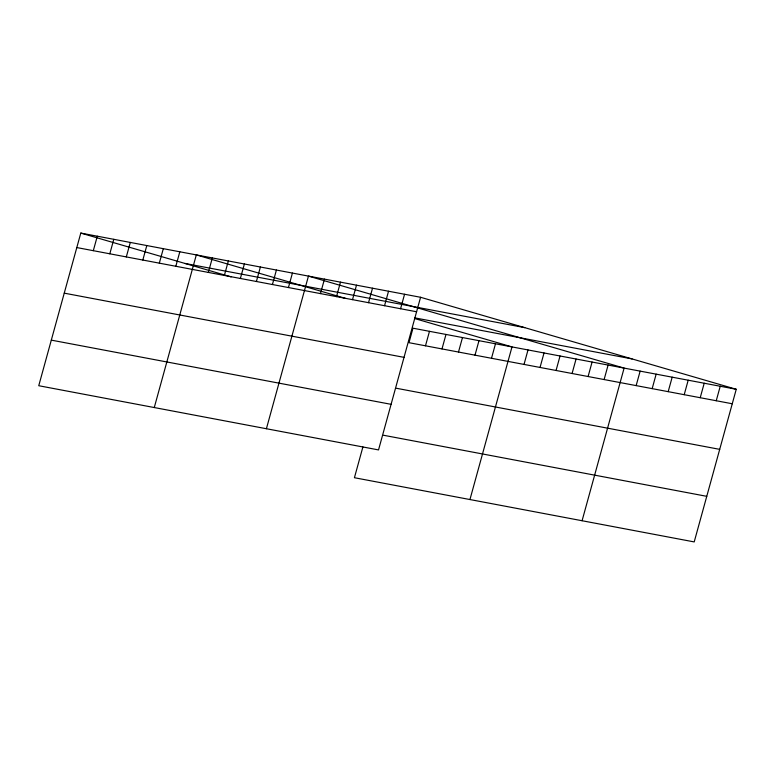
<?xml version="1.0" encoding="UTF-8"?>
<svg xmlns="http://www.w3.org/2000/svg" width="775" height="775" viewBox="0 0 775 775"><rect width="100%" height="100%" fill="white"/><g stroke="black" fill="none" stroke-linecap="round" stroke-linejoin="round"><path stroke-width="1.16" d="M420.573 297.28L80.794 233.081L38.75 385.718L378.529 449.917L420.573 297.28L736.25 389.282L694.206 541.919L354.427 477.72L362.903 446.942M93.31 250.683L97.301 236.201M109.808 253.803L113.799 239.32M126.315 256.912L130.307 242.43M142.823 260.032L146.804 245.549M159.321 263.151L163.312 248.668M175.828 266.271L179.819 251.788M154.273 407.543L196.317 254.907L345.505 298.385M208.349 272.412L212.34 257.93M224.362 275.445L228.354 260.962M240.386 278.467L244.377 263.984M256.399 281.499L260.39 267.017M272.422 284.522L276.413 270.039M288.436 287.554L292.427 273.071M266.406 428.73L308.45 276.094L624.117 368.096L582.083 520.732M320.472 293.599L324.463 279.116M336.495 296.631L340.487 282.148M352.509 299.654L356.5 285.171M368.532 302.686L372.523 288.203M384.545 305.708L388.537 291.226M400.568 308.741L404.56 294.258M425.485 345.805L429.476 331.322M441.992 348.924L445.983 334.442M458.49 352.034L462.481 337.551M474.998 355.153L478.989 340.671M491.505 358.273L495.487 343.79M469.95 499.546L511.994 346.909L414.77 318.573M524.026 364.424L528.007 349.942M540.039 367.447L544.031 352.964M556.062 370.469L560.044 355.987M572.076 373.502L576.067 359.019M588.099 376.524L592.081 362.041M604.113 379.556L608.104 365.073M636.149 385.611L640.14 371.128M652.172 388.633L656.154 374.151M668.186 391.656L672.177 377.173M684.209 394.688L688.19 380.205M700.222 397.711L704.213 383.228M716.245 400.743L720.227 386.26M184.963 263.442L524.752 327.641M76.802 247.564L416.582 311.763M414.683 317.847L632.08 358.922M736.25 389.282L412.968 328.203L408.987 342.686L732.259 403.765M64.247 293.153L404.027 357.353M396.422 388.275L719.704 449.355M51.305 340.128L391.094 404.327M383.489 435.25L706.761 496.329M80.794 233.081L231.124 276.898"/></g></svg>
